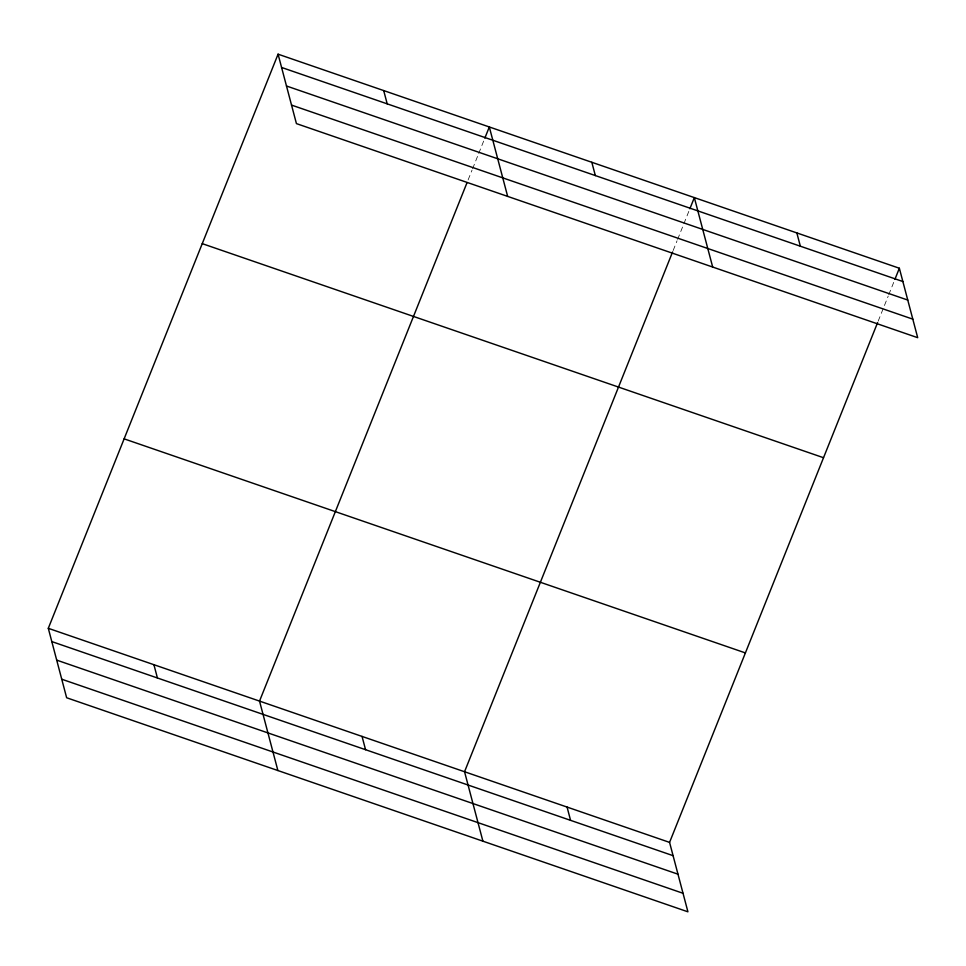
<?xml version="1.0" encoding="UTF-8"?>
<svg xmlns="http://www.w3.org/2000/svg" width="966" height="966" viewBox="0 0 966 966"><rect width="100%" height="100%" fill="white"/><g stroke="black" fill="none" stroke-linecap="round" stroke-linejoin="round"><path stroke-width="0.72" stroke-dasharray="4.83 3.62" d="M468.124 179.905L472.024 170.149M472.591 168.76L478.158 154.826M478.725 153.437L484.292 139.502M673.145 250.544L677.045 240.8M677.613 239.399L689.313 210.141M878.166 321.183L888.201 296.115M888.756 294.715L894.335 280.792"/><path stroke-width="1.45" d="M877.611 322.584L669.571 842.388L687.925 911.819L66.642 697.754L48.3 628.311L278.075 54.181L899.358 268.246L917.7 337.689L296.429 123.612L278.075 54.181M467.013 182.695L259.528 701.099L277.882 770.53M484.847 138.114L489.315 126.969L507.657 196.4M672.59 251.945L464.549 771.737L482.903 841.181M689.869 208.753L694.337 197.607L712.679 267.039M894.89 279.391L899.358 268.246M281.589 67.463L902.86 281.529M286.479 85.998L907.762 300.064M291.527 105.089L912.81 319.154M202.256 243.649L823.527 457.715M124.131 438.854L745.402 652.919M48.3 628.311L669.571 842.388M51.814 641.593L673.085 855.671M56.704 660.128L677.975 874.194M61.752 679.219L683.022 893.284M796.841 232.927L800.355 246.209M591.82 162.288L595.334 175.571M383.695 90.575L387.209 103.857M567.066 807.057L570.568 820.339M362.045 736.418L365.559 749.701M153.92 664.705L157.422 677.987"/></g></svg>
